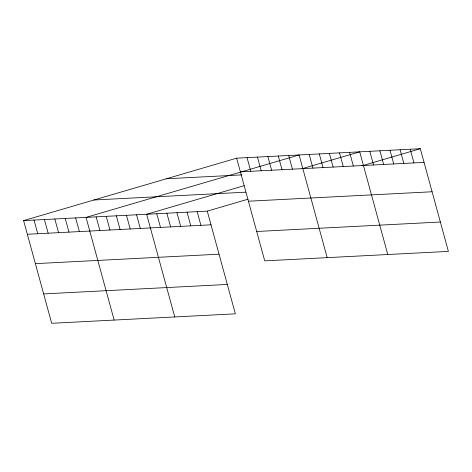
<?xml version="1.0" encoding="UTF-8"?>
<svg xmlns="http://www.w3.org/2000/svg" width="472" height="472" viewBox="0 0 472 472"><rect width="100%" height="100%" fill="white"/><g stroke="black" fill="none" stroke-linecap="round" stroke-linejoin="round"><path stroke-width="0.71" d="M23.6 220.601L207.267 211.137L235.357 313.827L51.69 323.285L23.6 220.601L236.643 158.173L420.31 148.715L448.4 251.399L264.733 260.863L236.643 158.173M244.124 185.702L146.656 214.264L174.746 316.948M302.05 168.728L359.699 151.837L387.789 254.52M207.267 211.137L248.042 199.19M361.959 165.814L420.31 148.715M240.378 171.843L424.051 162.386M166.339 178.776L241.77 174.888M93.904 199.998L245.823 192.175M248.414 201.219L432.087 191.762M27.341 234.271L211.008 224.808M256.697 231.487L440.364 222.023M35.376 263.642L219.043 254.184M43.654 293.908L227.321 284.451M410.209 149.235L413.944 162.905M400.103 149.754L403.843 163.424M390.002 150.273L393.742 163.943M379.901 150.798L383.642 164.462M369.8 151.317L373.541 164.988M349.599 152.356L353.333 166.026M339.492 152.875L343.232 166.545M329.391 153.4L333.132 167.064M319.29 153.919L323.031 167.589M309.189 154.438L312.93 168.109M327.179 257.641L299.089 154.958L86.046 217.385L114.141 320.069M288.681 155.494L292.422 169.165M278.273 156.031L282.014 169.702M267.866 156.568L271.606 170.239M257.458 157.105L261.199 170.77M247.051 157.636L250.785 171.306M197.166 211.662L200.907 225.327M187.065 212.182L190.806 225.852M176.965 212.701L180.699 226.371M166.858 213.22L170.598 226.89M156.757 213.739L160.498 227.41M136.555 214.784L140.296 228.448M126.455 215.303L130.195 228.973M116.354 215.822L120.094 229.492M106.253 216.341L109.988 230.012M96.146 216.86L99.887 230.531M75.638 217.917L79.379 231.587M65.23 218.453L68.971 232.124M54.823 218.99L58.563 232.661M44.415 219.527L48.156 233.197M34.008 220.064L37.748 233.734"/></g></svg>
